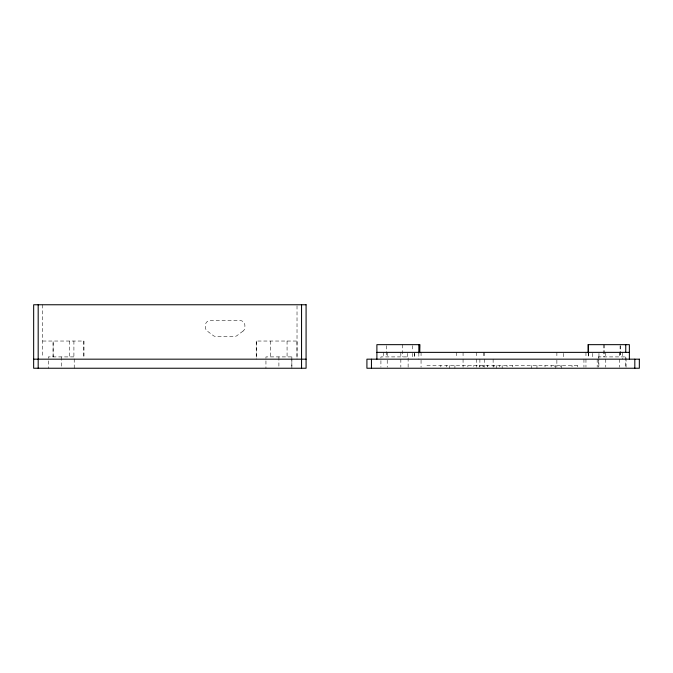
<?xml version="1.0" encoding="UTF-8"?>
<svg xmlns="http://www.w3.org/2000/svg" width="673" height="673" viewBox="0 0 673 673"><rect width="100%" height="100%" fill="white"/><g stroke="black" fill="none" stroke-linecap="round" stroke-linejoin="round"><path stroke-width="0.5" stroke-dasharray="3.37 2.52" d="M256.253 357.153L256.253 341.034L297.02 341.034M297.003 357.153L297.012 341.034M414.257 355.773L414.257 353.216M446.477 365.515L446.477 366.878M467.853 366.878L467.853 365.515M482.987 366.878L482.987 365.515M507.03 366.878L507.03 365.515M545.021 366.878L545.021 365.515M551.128 366.878L551.128 365.515M560.828 366.878L560.828 365.515M588.278 352.366L588.269 357.228L588.278 352.955M42.719 341.034L83.948 341.034L83.948 357.153M426.884 365.515L578.763 365.515M626.083 367.206L626.083 356.9L598.322 356.9L598.322 367.206M625.52 356.9L625.52 367.206M622.575 352.366L622.575 359.172M620.641 345.678L620.641 356.9M620.085 345.678L620.085 356.9M619.648 352.366L619.648 357.228M619.648 359.172L619.648 367.231M605.767 352.366L605.767 357.228M605.767 359.172L605.767 367.231M604.32 344.66L604.32 356.9M603.757 344.66L603.757 356.9M598.962 353.342L598.962 357.228M598.877 356.9L598.877 367.206M597.178 359.172L597.178 367.231M592.762 353.342L592.762 357.228M585.956 352.366L585.956 357.228M585.956 359.172L585.956 367.231M583.945 359.172L583.945 367.231M577.636 365.515L577.636 366.878M572.042 365.515L572.042 366.878M563.671 353.342L563.671 357.228M561.669 365.515L561.669 368.24M556.874 352.366L556.874 357.228M556.874 360.181L556.874 367.231M555.747 365.515L555.747 368.24M554.905 365.515L554.905 366.878M536.961 365.515L536.961 368.24M531.418 365.515L531.418 368.24M512.658 365.515L512.658 366.878M502.159 365.515L502.159 368.24M499.442 365.515L499.442 366.878M496.615 365.515L496.615 368.24M493.982 365.515L493.915 366.878M493.124 359.172L493.124 367.231M487.774 365.515L487.774 366.423M487.37 365.515L487.37 366.878M484.333 352.366L484.333 357.228M484.333 359.172L484.333 367.231M483.466 352.366L483.466 357.228M483.391 365.515L483.391 366.878M479.891 359.172L479.891 367.231M479.243 365.515L479.243 366.878M476.669 352.366L476.669 357.228M476.669 359.172L476.669 367.231M473.615 365.515L473.615 366.423M463.066 352.366L463.066 357.228M463.066 359.172L463.066 367.231M456.269 352.366L456.269 357.228M454.914 365.515L454.914 368.24M449.371 365.515L449.371 368.24M440.832 365.515L440.832 366.878M421.054 352.366L421.054 357.228M421.054 360.181L421.054 367.231M418.85 352.955L418.85 359.172M414.257 353.342L414.257 357.472M412.532 345.628L412.532 350.44M412.532 353.342L412.532 357.228M408.124 367.206L408.124 356.9L380.918 356.9L380.918 367.206M407.636 353.342L407.636 357.228M402.681 344.66L402.681 356.9M400.839 352.366L400.839 357.228M400.839 359.172L400.839 367.231M387.219 352.366L387.219 357.228M387.219 360.181L387.219 367.231M386.361 345.678L386.361 356.9M383.686 352.366L383.686 357.228M297.02 305.811L297.02 359.172M291.872 368.24L291.872 356.9L265.944 356.9L265.944 368.24M291.855 356.9L291.855 368.24M287.06 341.034L287.077 356.9M278.916 356.9L278.9 367.206M270.739 341.034L270.756 356.9M256.228 341.034L256.228 359.172M83.797 341.034L83.797 357.153M74.232 368.24L74.207 356.9L48.288 356.9L48.288 368.24M73.912 341.034L73.912 356.9M69.437 341.034L69.403 356.9M61.243 356.9L61.277 367.206M42.719 304.76L42.719 357.153M243.071 331.057L237.022 335.591A4.534 4.534 0 0 1 234.305 336.5L216.016 336.5A4.534 4.534 0 0 1 213.299 335.591L207.25 331.057A4.534 4.534 0 0 1 205.442 327.431L205.442 325.168A4.534 4.534 0 0 1 209.976 320.634L240.354 320.634A4.534 4.534 0 0 1 244.879 325.168L244.879 327.431A4.534 4.534 0 0 1 243.071 331.057M53.117 356.9L53.117 341.034L53.083 356.9"/><path stroke-width="1.01" d="M419.75 352.366L419.918 344.66L376.888 344.66L376.888 359.172M588.16 344.66L629.373 344.66L629.373 359.172M376.888 352.366L629.373 352.366M33.667 359.172L306.08 359.172M588.278 352.366L588.269 344.66L588.278 352.955M634.816 359.172L634.816 368.24M625.747 344.66L625.747 352.366M418.85 344.66L418.85 352.955M371.446 359.172L371.446 368.24M301.554 304.76L301.554 368.24M38.184 304.76L38.184 368.24M306.08 304.76L33.667 304.76L33.65 368.24L306.08 368.24L306.089 304.76M639.333 359.172L366.92 359.172L366.911 368.24L639.333 368.24L639.35 359.172"/></g></svg>
